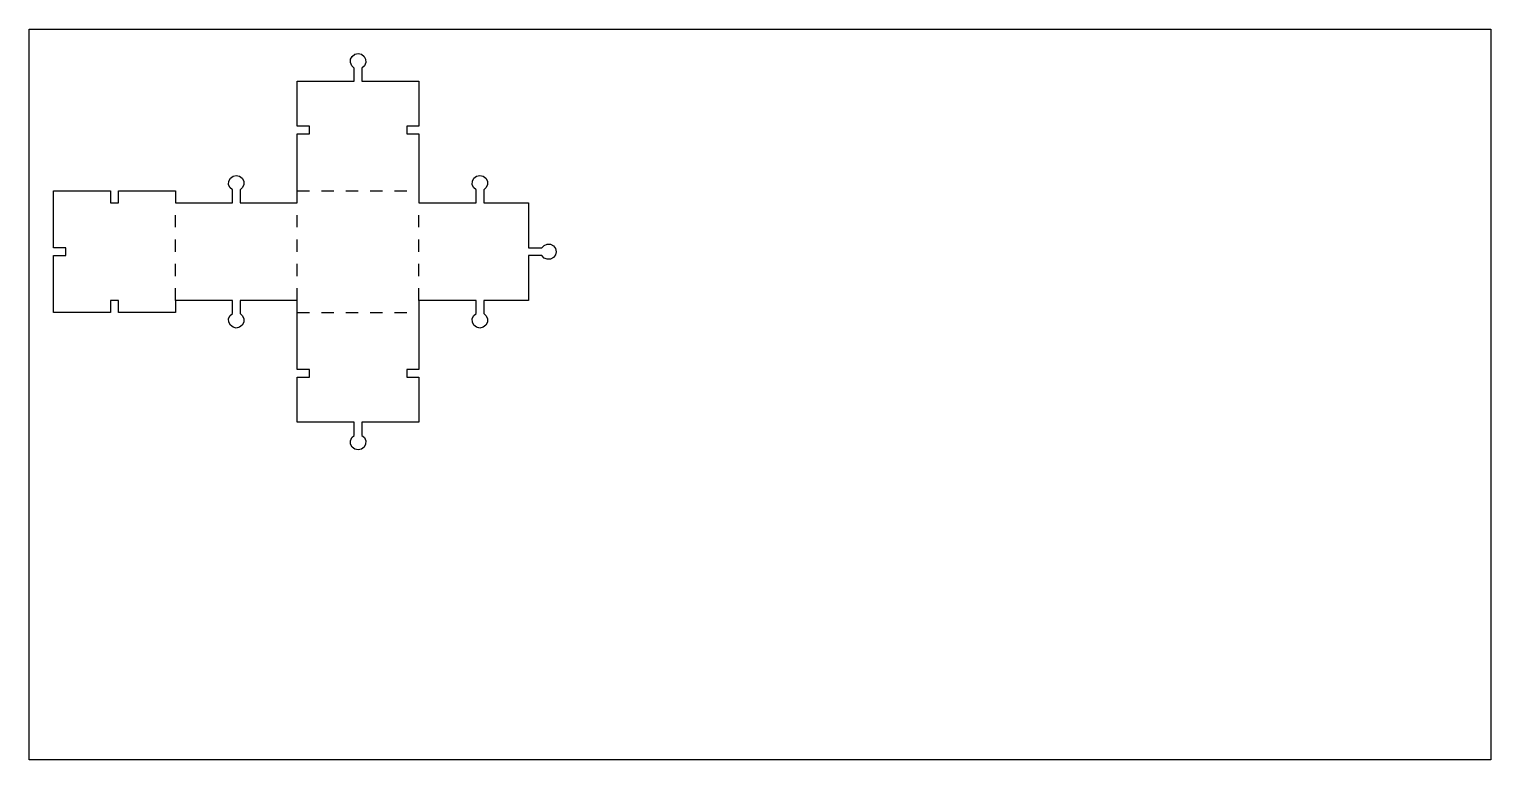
# Model space of a CAD drawing. Header units: metres. Extents: x 0 to 600, y 0 to 300.
import ezdxf

# ---------------------------------------------------------------- set-up
doc = ezdxf.new("R2010")
doc.units = ezdxf.units.M

msp = doc.modelspace()

# ---------------------------------------------------------------- linework, layer by layer
at = {"layer": '1'}
for p, q in [((131.933186, 287.64675), (132.567809, 288.865851)), ((132.567809, 288.865851), (133.658187, 289.702527)), ((133.658187, 289.702527), (135, 290)), ((135, 290), (136.341813, 289.702527)), ((136.341813, 289.702527), (137.432191, 288.865851)), ((137.432191, 288.865851), (138.066814, 287.64675)), ((131.873235, 286.273667), (131.933186, 287.64675)), ((132.399192, 285.003895), (131.873235, 286.273667)), ((133.4125, 284.075369), (132.399192, 285.003895)), ((133.4125, 278.65), (133.4125, 284.075369)), ((137.600808, 285.003895), (136.5875, 284.075369)), ((136.5875, 284.075369), (136.5875, 278.65)), ((138.126765, 286.273667), (137.600808, 285.003895)), ((138.066814, 287.64675), (138.126765, 286.273667)), ((110, 260.2375), (110, 278.65)), ((110, 278.65), (133.4125, 278.65)), ((136.5875, 278.65), (160, 278.65)), ((160, 278.65), (160, 260.2375)), ((115, 260.2375), (110, 260.2375)), ((115, 257.0625), (115, 260.2375)), ((160, 260.2375), (155, 260.2375)), ((155, 260.2375), (155, 257.0625)), ((110, 228.65), (110, 257.0625)), ((110, 257.0625), (115, 257.0625)), ((155, 257.0625), (160, 257.0625)), ((160, 257.0625), (160, 228.65)), ((83.658187, 239.702527), (85, 240)), ((85, 240), (86.341813, 239.702527)), ((183.658187, 239.702527), (185, 240)), ((185, 240), (186.341813, 239.702527)), ((81.873235, 236.273667), (81.933186, 237.64675)), ((82.399192, 235.003895), (81.873235, 236.273667)), ((81.933186, 237.64675), (82.567809, 238.865851)), ((83.4125, 234.075369), (82.399192, 235.003895)), ((82.567809, 238.865851), (83.658187, 239.702527)), ((83.4125, 228.65), (83.4125, 234.075369)), ((86.341813, 239.702527), (87.432191, 238.865851)), ((87.600808, 235.003895), (86.5875, 234.075369)), ((86.5875, 234.075369), (86.5875, 228.65)), ((87.432191, 238.865851), (88.066814, 237.64675)), ((88.126765, 236.273667), (87.600808, 235.003895)), ((88.066814, 237.64675), (88.126765, 236.273667)), ((181.873235, 236.273667), (181.933186, 237.64675)), ((182.399192, 235.003895), (181.873235, 236.273667)), ((181.933186, 237.64675), (182.567809, 238.865851)), ((183.4125, 234.075369), (182.399192, 235.003895)), ((182.567809, 238.865851), (183.658187, 239.702527)), ((183.4125, 228.65), (183.4125, 234.075369)), ((186.341813, 239.702527), (187.432191, 238.865851)), ((187.600808, 235.003895), (186.5875, 234.075369)), ((186.5875, 234.075369), (186.5875, 228.65)), ((187.432191, 238.865851), (188.066814, 237.64675)), ((188.126765, 236.273667), (187.600808, 235.003895)), ((188.066814, 237.64675), (188.126765, 236.273667)), ((10, 210.2375), (10, 233.65)), ((10, 233.65), (33.4125, 233.65)), ((33.4125, 233.65), (33.4125, 228.65)), ((33.4125, 228.65), (36.5875, 228.65)), ((36.5875, 228.65), (36.5875, 233.65)), ((36.5875, 233.65), (60, 233.65)), ((60, 233.65), (60, 228.65)), ((60, 228.65), (83.4125, 228.65)), ((86.5875, 228.65), (110, 228.65)), ((160, 228.65), (183.4125, 228.65)), ((186.5875, 228.65), (205, 228.65)), ((205, 228.65), (205, 210.2375)), ((15, 210.2375), (10, 210.2375)), ((15, 207.0625), (15, 210.2375)), ((205, 210.2375), (210.425369, 210.2375)), ((210.425369, 210.2375), (211.353895, 211.250808)), ((211.353895, 211.250808), (212.623667, 211.776765)), ((212.623667, 211.776765), (213.99675, 211.716815)), ((213.99675, 211.716815), (215.215851, 211.082191)), ((215.215851, 211.082191), (216.052527, 209.991813)), ((10, 183.65), (10, 207.0625)), ((10, 207.0625), (15, 207.0625)), ((210.425369, 207.0625), (205, 207.0625)), ((205, 207.0625), (205, 188.65)), ((211.353895, 206.049192), (210.425369, 207.0625)), ((212.623667, 205.523235), (211.353895, 206.049192)), ((213.99675, 205.583186), (212.623667, 205.523235)), ((215.215851, 206.217809), (213.99675, 205.583186)), ((216.052527, 207.308187), (215.215851, 206.217809)), ((216.052527, 209.991813), (216.35, 208.65)), ((216.35, 208.65), (216.052527, 207.308187)), ((36.5875, 188.65), (33.4125, 188.65)), ((33.4125, 188.65), (33.4125, 183.65)), ((36.5875, 183.65), (36.5875, 188.65)), ((83.4125, 188.65), (60, 188.65)), ((60, 188.65), (60, 183.65)), ((83.4125, 183.224631), (83.4125, 188.65)), ((110, 188.65), (86.5875, 188.65)), ((86.5875, 188.65), (86.5875, 183.224631)), ((110, 160.2375), (110, 188.65)), ((183.4125, 188.65), (160, 188.65)), ((160, 188.65), (160, 160.2375)), ((183.4125, 183.224631), (183.4125, 188.65)), ((205, 188.65), (186.5875, 188.65)), ((186.5875, 188.65), (186.5875, 183.224631)), ((33.4125, 183.65), (10, 183.65)), ((60, 183.65), (36.5875, 183.65)), ((81.873235, 181.026333), (82.399192, 182.296105)), ((81.933186, 179.65325), (81.873235, 181.026333)), ((82.399192, 182.296105), (83.4125, 183.224631)), ((86.5875, 183.224631), (87.600808, 182.296105)), ((87.600808, 182.296105), (88.126765, 181.026333)), ((88.126765, 181.026333), (88.066814, 179.65325)), ((181.873235, 181.026333), (182.399192, 182.296105)), ((181.933186, 179.65325), (181.873235, 181.026333)), ((182.399192, 182.296105), (183.4125, 183.224631)), ((186.5875, 183.224631), (187.600808, 182.296105)), ((187.600808, 182.296105), (188.126765, 181.026333)), ((188.126765, 181.026333), (188.066814, 179.65325)), ((82.567809, 178.434149), (81.933186, 179.65325)), ((83.658187, 177.597473), (82.567809, 178.434149)), ((85, 177.3), (83.658187, 177.597473)), ((86.341813, 177.597473), (85, 177.3)), ((87.432191, 178.434149), (86.341813, 177.597473)), ((88.066814, 179.65325), (87.432191, 178.434149)), ((182.567809, 178.434149), (181.933186, 179.65325)), ((183.658187, 177.597473), (182.567809, 178.434149)), ((185, 177.3), (183.658187, 177.597473)), ((186.341813, 177.597473), (185, 177.3)), ((187.432191, 178.434149), (186.341813, 177.597473)), ((188.066814, 179.65325), (187.432191, 178.434149)), ((115, 160.2375), (110, 160.2375)), ((110, 138.65), (110, 157.0625)), ((110, 157.0625), (115, 157.0625)), ((115, 157.0625), (115, 160.2375)), ((160, 160.2375), (155, 160.2375)), ((155, 160.2375), (155, 157.0625)), ((155, 157.0625), (160, 157.0625)), ((160, 157.0625), (160, 138.65)), ((133.4125, 138.65), (110, 138.65)), ((133.4125, 133.224631), (133.4125, 138.65)), ((160, 138.65), (136.5875, 138.65)), ((136.5875, 138.65), (136.5875, 133.224631)), ((131.873235, 131.026333), (132.399192, 132.296105)), ((132.399192, 132.296105), (133.4125, 133.224631)), ((136.5875, 133.224631), (137.600808, 132.296105)), ((137.600808, 132.296105), (138.126765, 131.026333)), ((131.933186, 129.65325), (131.873235, 131.026333)), ((132.567809, 128.434149), (131.933186, 129.65325)), ((133.658187, 127.597473), (132.567809, 128.434149)), ((135, 127.3), (133.658187, 127.597473)), ((136.341813, 127.597473), (135, 127.3)), ((137.432191, 128.434149), (136.341813, 127.597473)), ((138.066814, 129.65325), (137.432191, 128.434149)), ((138.126765, 131.026333), (138.066814, 129.65325))]:
    msp.add_line(p, q, dxfattribs=at)
at = {"layer": 'fold-line'}
for p, q in [((110, 233.65), (115, 233.65)), ((120, 233.65), (125, 233.65)), ((130, 233.65), (135, 233.65)), ((140, 233.65), (145, 233.65)), ((150, 233.65), (155, 233.65)), ((60, 218.65), (60, 223.65)), ((110, 218.65), (110, 223.65)), ((160, 218.65), (160, 223.65)), ((60, 208.65), (60, 213.65)), ((110, 208.65), (110, 213.65)), ((160, 208.65), (160, 213.65)), ((60, 198.65), (60, 203.65)), ((110, 198.65), (110, 203.65)), ((160, 198.65), (160, 203.65)), ((60, 188.65), (60, 193.65)), ((110, 188.65), (110, 193.65)), ((160, 188.65), (160, 193.65)), ((110, 183.65), (115, 183.65)), ((120, 183.65), (125, 183.65)), ((130, 183.65), (135, 183.65)), ((140, 183.65), (145, 183.65)), ((150, 183.65), (155, 183.65))]:
    msp.add_line(p, q, dxfattribs=at)
at = {"layer": 'sheet_boundary'}
for p, q in [((0, 300), (600, 300)), ((0, 0), (0, 300)), ((600, 300), (600, 0)), ((600, 0), (0, 0))]:
    msp.add_line(p, q, dxfattribs=at)

doc.saveas('drawing.dxf')
